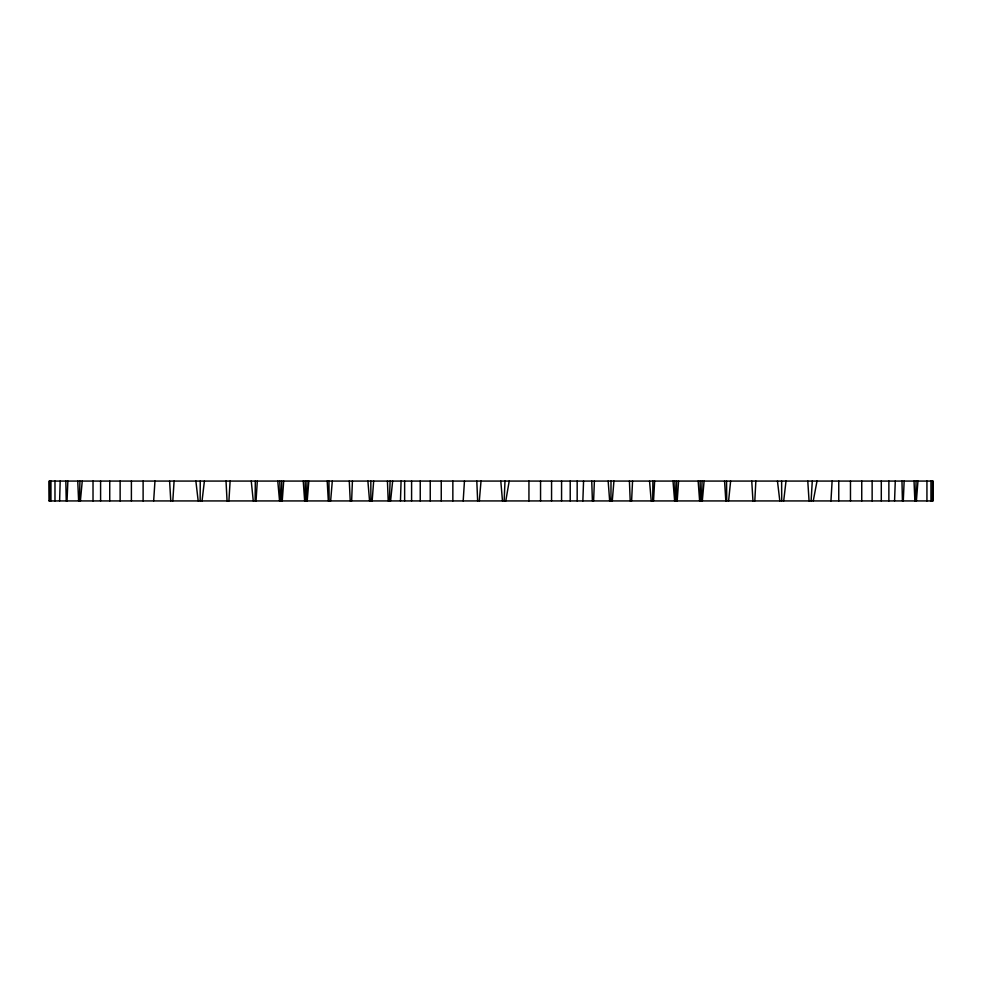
<?xml version="1.0" encoding="UTF-8"?>
<svg xmlns="http://www.w3.org/2000/svg" width="982" height="982" viewBox="0 0 982 982"><rect width="100%" height="100%" fill="white"/><g stroke="black" fill="none" stroke-linecap="round" stroke-linejoin="round"><path stroke-width="1.47" d="M610.951 500.93L611 481.07M200.156 500.93L200.242 481.07M255.124 500.93L255.308 481.07M652.735 500.93L652.895 481.07M676.316 500.93L676.696 481.07M281.355 500.93L281.748 481.07M915.666 500.93L916.071 481.07M79.481 500.93L79.935 481.07M59.62 500.93L60.184 481.07M400.46 500.93L401.073 481.07M306.384 500.93L307.022 481.07M389.424 500.93L390.1 481.07M701.406 500.93L702.081 481.07M582.854 500.93L583.566 481.07M894.565 500.93L895.277 481.07M351.642 500.93L352.415 481.07M593.607 500.93L594.392 481.07M67.034 500.93L67.868 481.07M504.147 500.93L504.993 481.07M903.28 500.93L904.152 481.07M631.61 500.93L632.555 481.07M754.814 500.93L755.845 481.07M653.533 500.93L654.638 481.07M830.956 500.93L832.11 481.07M811.107 500.93L812.274 481.07M228.916 500.93L230.119 481.07M172.807 500.93L174.096 481.07M256.032 500.93L257.309 481.07M463.185 500.93L464.461 481.07M153.658 500.93L154.96 481.07M677.187 500.93L678.611 481.07M282.239 500.93L283.7 481.07M372.166 500.93L373.663 481.07M916.402 500.93L917.961 481.07M307.206 500.93L308.839 481.07M330.639 500.93L332.297 481.07M612.277 500.93L613.934 481.07M479.314 500.93L481.02 481.07M702.314 500.93L704.094 481.07M80.389 500.93L82.255 481.07M728.595 500.93L730.62 481.07M390.578 500.93L392.653 481.07M783.697 500.93L786.005 481.07M202.047 500.93L204.403 481.07M505.791 500.93L509.204 481.07M813.256 500.93L817.012 481.07M49.1 500.93L932.9 500.93L932.9 481.07L49.1 481.07L49.174 500.93M777.462 481.07L779.818 500.93M195.872 481.07L198.18 500.93M251.245 481.07L253.27 500.93M277.771 481.07L279.551 500.93M500.783 481.07L502.489 500.93M649.544 481.07L651.213 500.93M367.894 481.07L369.551 500.93M673.014 481.07L674.646 500.93M698.153 481.07L699.626 500.93M608.165 481.07L609.662 500.93M303.242 481.07L304.666 500.93M807.781 481.07L809.058 500.93M724.556 481.07L725.833 500.93M751.746 481.07L752.961 500.93M169.604 481.07L170.77 500.93M327.202 481.07L328.319 500.93M226.02 481.07L227.051 500.93M349.285 481.07L350.23 500.93M77.75 481.07L78.621 500.93M914.033 481.07L914.868 500.93M476.798 481.07L477.657 500.93M629.425 481.07L630.198 500.93M387.436 481.07L388.209 500.93M591.729 481.07L592.404 500.93M279.772 481.07L280.459 500.93M674.83 481.07L675.469 500.93M901.967 481.07L902.421 500.93M65.831 481.07L66.236 500.93M700.105 481.07L700.51 500.93M305.156 481.07L305.537 500.93M726.557 481.07L726.741 500.93M328.945 481.07L329.117 500.93M781.623 481.07L781.709 500.93M370.828 481.07L370.889 500.93M932.826 481.07L932.826 500.93M932.507 481.07L932.434 500.93M930.961 481.07L930.961 500.93M926.934 481.07L926.934 500.93M888.87 481.07L888.87 500.93M881.296 481.07L881.296 500.93M872.139 481.07L872.139 500.93M861.742 481.07L861.742 500.93M850.473 481.07L850.473 500.93M838.763 481.07L838.763 500.93M577.17 481.07L577.17 500.93M570.211 481.07L570.211 500.93M561.569 481.07L561.569 500.93M551.565 481.07L551.565 500.93M540.554 481.07L540.554 500.93M528.942 481.07L528.942 500.93M452.849 481.07L452.849 500.93M441.249 481.07L441.249 500.93M430.239 481.07L430.239 500.93M420.235 481.07L420.235 500.93M411.593 481.07L411.593 500.93M404.633 481.07L404.633 500.93M143.114 481.07L143.114 500.93M131.392 481.07L131.392 500.93M120.135 481.07L120.135 500.93M109.739 481.07L109.739 500.93M100.594 481.07L100.594 500.93M93.02 481.07L93.02 500.93M54.98 481.07L54.98 500.93M50.954 481.07L50.954 500.93M49.493 481.07L49.566 500.93"/></g></svg>
